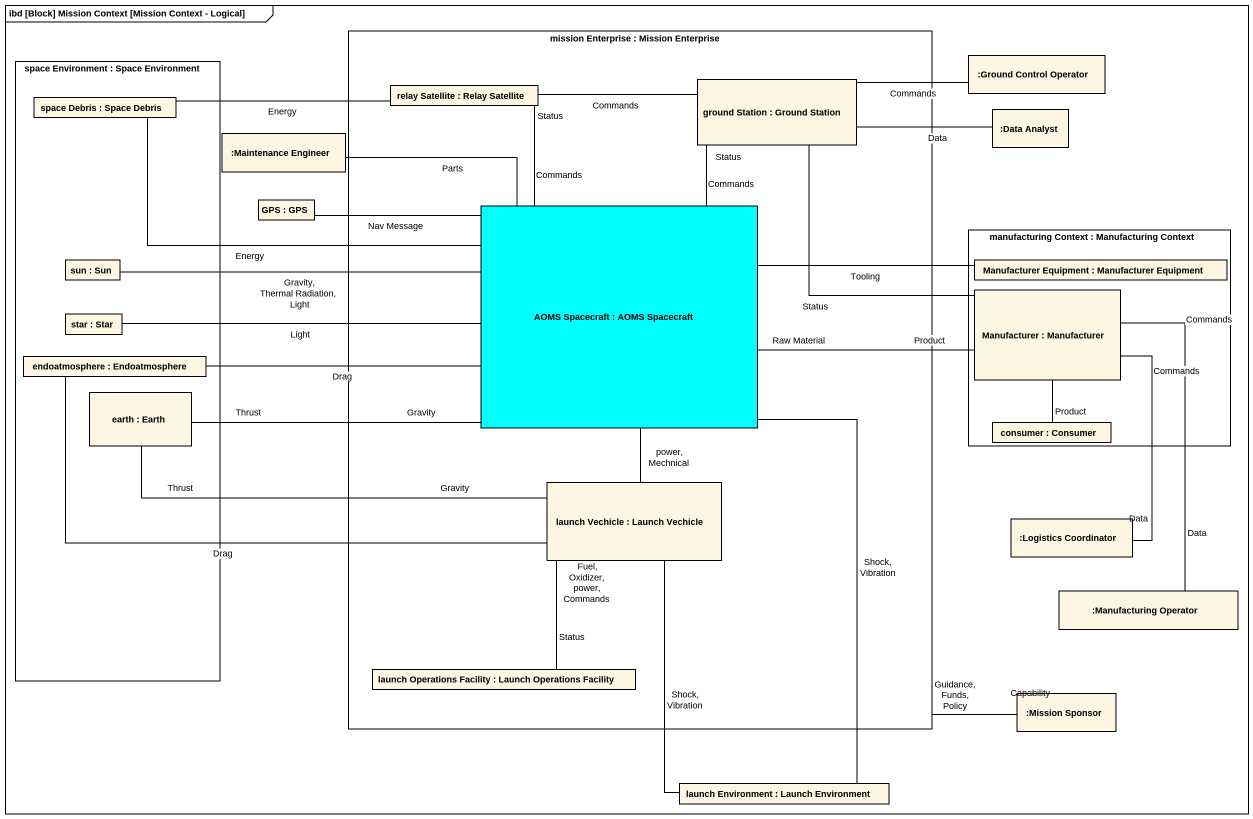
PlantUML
@startuml
mainframe ibd [Block] Mission Context [Mission Context - Logical]
rectangle "mission Enterprise : Mission Enterprise" as mission_Enterprise {
  rectangle "relay Satellite : Relay Satellite" as relay_Satellite
  rectangle "ground Station : Ground Station" as ground_Station
  rectangle "AOMS Spacecraft : AOMS Spacecraft" as AOMS_Spacecraft #00FFFF
  rectangle "launch Vechicle : Launch Vechicle" as launch_Vechicle
  rectangle "launch Operations Facility : Launch Operations Facility" as launch_Operations_Facility
}
rectangle "space Environment : Space Environment" as space_Environment {
  rectangle "space Debris : Space Debris" as space_Debris
  rectangle "sun : Sun" as sun
  rectangle "star : Star" as star
  rectangle "endoatmosphere : Endoatmosphere" as endoatmosphere
  rectangle "earth : Earth" as earth
}
rectangle ":Ground Control Operator" as Ground_Control_Operator
rectangle ":Data Analyst" as Data_Analyst
rectangle ":Maintenance Engineer" as Maintenance_Engineer
rectangle "GPS : GPS" as GPS
rectangle "manufacturing Context : Manufacturing Context" as manufacturing_Context {
  rectangle "Manufacturer Equipment : Manufacturer Equipment" as Manufacturer_Equipment
  rectangle "Manufacturer : Manufacturer" as Manufacturer
  rectangle "consumer : Consumer" as consumer
}
rectangle ":Logistics Coordinator" as Logistics_Coordinator
rectangle ":Manufacturing Operator" as Manufacturing_Operator
rectangle ":Mission Sponsor" as Mission_Sponsor
rectangle "launch Environment : Launch Environment" as launch_Environment
Ground_Control_Operator -left- ground_Station : Commands
space_Debris -right- relay_Satellite : Energy
space_Debris -right- AOMS_Spacecraft : Energy
ground_Station -left- relay_Satellite : Commands
Data_Analyst -left- ground_Station : Data
Maintenance_Engineer -right- AOMS_Spacecraft : Parts
GPS -right- AOMS_Spacecraft : Nav Message
AOMS_Spacecraft -up- relay_Satellite : Status\nCommands
AOMS_Spacecraft -up- ground_Station : Status\nCommands
sun -right- AOMS_Spacecraft : Gravity, Thermal Radiation, Light
Manufacturer_Equipment -left- AOMS_Spacecraft : Tooling
Manufacturer -up- ground_Station : Status
Manufacturer -left- AOMS_Spacecraft : Raw Material\nProduct
star -right- AOMS_Spacecraft : Light
endoatmosphere -right- AOMS_Spacecraft : Drag
endoatmosphere -right- launch_Vechicle : Drag
earth -right- AOMS_Spacecraft : Gravity\nThrust
earth -right- launch_Vechicle : Gravity\nThrust
consumer -up- Manufacturer : Product
launch_Vechicle -up- AOMS_Spacecraft : power, Mechnical
launch_Vechicle -- launch_Operations_Facility : Fuel, Oxidizer, power, Commands\nStatus
Logistics_Coordinator -up- Manufacturer : Commands\nData
Manufacturing_Operator -up- Manufacturer : Commands\nData
Mission_Sponsor -up- mission_Enterprise : Guidance, Funds, Policy\nCapability
launch_Environment -up- AOMS_Spacecraft : Shock, Vibration
launch_Environment -up- launch_Vechicle : Shock, Vibration
@enduml
